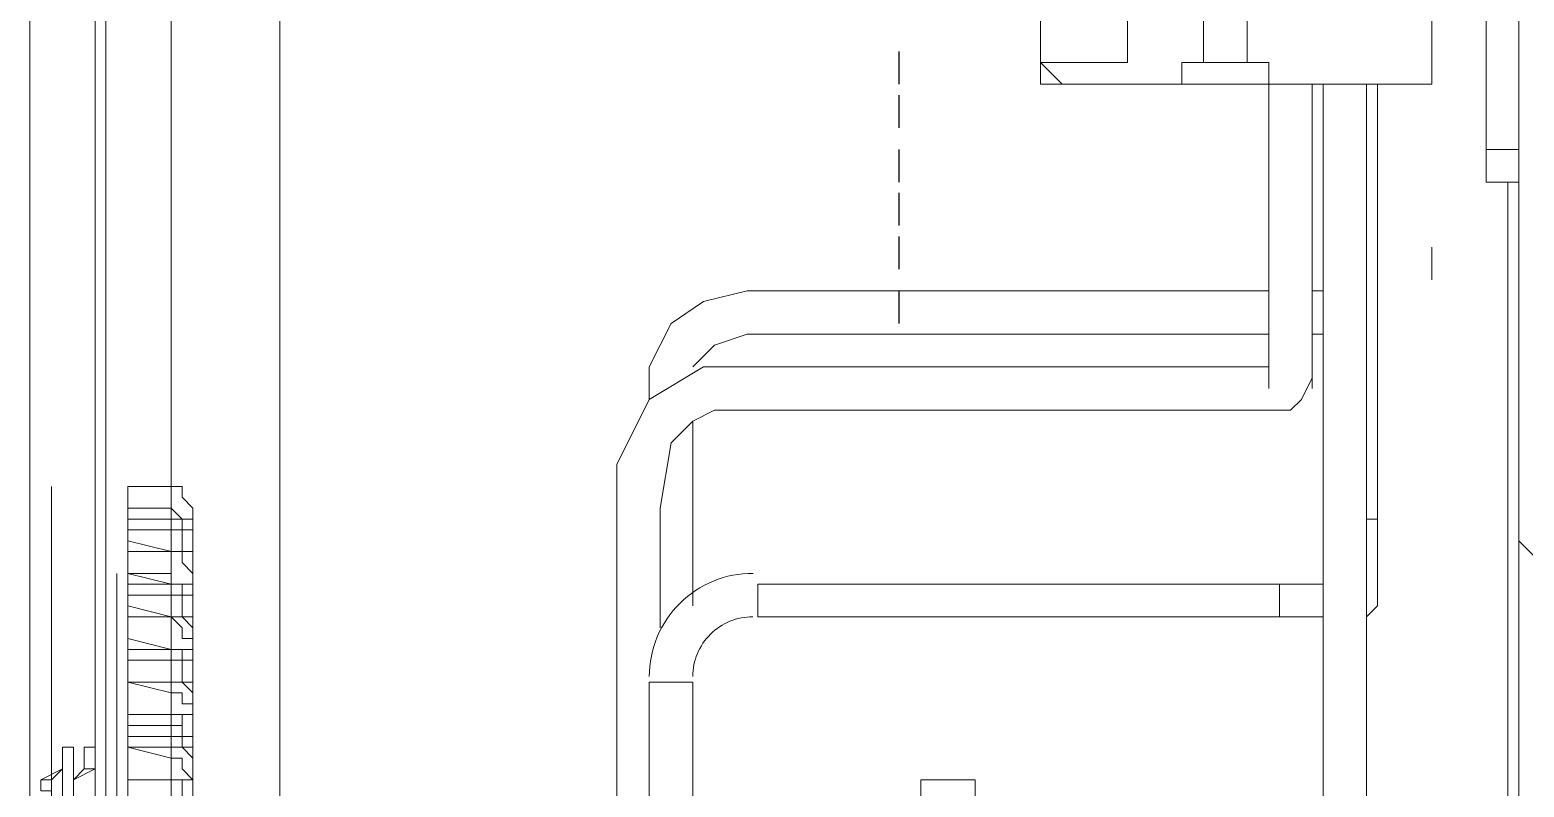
# Model space of a CAD drawing. Header units: millimetres. Extents: x 42 to 552, y 43 to 535.
# Drawn here: x 480.3756 to 480.5516, y 496.4372 to 496.5264 of the extents above; entities that cross this region are included whole.
import ezdxf

# ---------------------------------------------------------------- set-up
doc = ezdxf.new("R2010")
doc.units = ezdxf.units.MM
doc.header["$LTSCALE"] = 0.75
doc.header["$MEASUREMENT"] = 0
doc.layers.add('PDF_0', color=7, linetype='Continuous')
doc.layers.add('PDF_POSTE', color=7, linetype='Continuous')

msp = doc.modelspace()

# ---------------------------------------------------------------- linework, layer by layer
at = {"layer": 'PDF_0', "lineweight": 18}
for points in [[(480.3922387645771, 497.2916101422346), (480.3922387645771, 496.7771739602923), (480.3922387645771, 496.7758942682973), (480.3922387645771, 496.26273777835), (480.3922387645771, 496.2614580863552)], [(480.4101544525051, 496.7605379643588), (480.4101544525051, 496.7323847404715), (480.405035684526, 496.7323847404715), (480.405035684526, 496.4009445137971)], [(480.3922387645771, 496.7554191963794), (480.3922387645771, 496.306247306176)], [(480.3820012286178, 496.7515801203946), (480.3820012286178, 496.7528598123896), (480.3832809206128, 496.749020736405), (480.3832809206128, 496.7426222764306), (480.3832809206128, 496.2755346982989), (480.3832809206128, 496.2691362383244), (480.3820012286178, 496.2665768543346), (480.3756027686436, 496.2665768543346), (480.3768824606382, 496.2652971623398)], [(480.3756027686436, 496.3216036101145), (480.3756027686436, 496.749020736405), (480.3768824606382, 496.749020736405)], [(480.3832809206128, 496.7426222764306), (480.3845606126074, 496.7426222764306), (480.3845606126074, 496.2755346982989), (480.3832809206128, 496.2755346982989)], [(480.5547596479269, 496.4086226657665), (480.5509205719422, 496.4086226657665), (480.5509205719422, 496.7183081285278)], [(480.540683035983, 496.715748744538), (480.540683035983, 496.5199558693211), (480.5214876560599, 496.5199558693211), (480.5214876560599, 496.5225152533109), (480.5189282720703, 496.5225152533109), (480.5189282720703, 496.5353121732597)], [(480.5138095040907, 496.5353121732597), (480.5138095040907, 496.5225152533109), (480.5112501201006, 496.5225152533109), (480.5112501201006, 496.5199558693211), (480.4946141241676, 496.5199558693211), (480.4946141241676, 496.5225152533109), (480.5048516601264, 496.5225152533109), (480.5048516601264, 496.5519481691932)], [(480.4946141241676, 496.5519481691932), (480.4946141241676, 496.5225152533109)], [(480.5470814959576, 496.5276340212905), (480.5470814959576, 496.5122777173518), (480.5509205719422, 496.5122777173518)], [(480.5138095040907, 496.5225152533109), (480.5163688880803, 496.5225152533109), (480.5189282720703, 496.5225152533109)], [(480.5278861160346, 496.5199558693211), (480.5278861160346, 496.4482931176079), (480.5278861160346, 496.4303774296794), (480.5266064240395, 496.4214195857152), (480.5227673480549, 496.4188602017256), (480.5189282720703, 496.4188602017256), (480.5010125841418, 496.4188602017256), (480.4920547401775, 496.4163008177358), (480.4882156641929, 496.4124617417511), (480.4869359721984, 496.4086226657665), (480.4869359721984, 496.3369599140532), (480.4869359721984, 496.3280020700889), (480.4869359721984, 496.3216036101145), (480.4869359721984, 496.3190442261249), (480.4882156641929, 496.3177645341299), (480.4894953561879, 496.3177645341299), (480.4933344321726, 496.3177645341299)], [(480.4920547401775, 496.3203239181197), (480.4920547401775, 496.3228833021095), (480.4920547401775, 496.3292817620837), (480.4920547401775, 496.3446380660224), (480.4920547401775, 496.3740709819048), (480.4920547401775, 496.4035038977869), (480.4920547401775, 496.4073429737715), (480.4933344321726, 496.4111820497563), (480.4958938161622, 496.4124617417511), (480.4997328921468, 496.4137414337459), (480.5150891960857, 496.4137414337459), (480.5227673480549, 496.4137414337459), (480.5291658080291, 496.4163008177358), (480.5330048840137, 496.4226992777102), (480.5330048840137, 496.4303774296794), (480.5330048840137, 496.4610900375566), (480.5330048840137, 496.5199558693211)], [(480.5112501201006, 496.5199558693211), (480.5214876560599, 496.5199558693211), (480.5214876560599, 496.4930823374287), (480.5214876560599, 496.4879635694491), (480.5214876560599, 496.4841244934645)], [(480.5266064240395, 496.4841244934645), (480.5266064240395, 496.4854041854593), (480.5266064240395, 496.4892432614439), (480.5266064240395, 496.499480797403), (480.5266064240395, 496.5199558693211)], [(480.5330048840137, 496.457250961572), (480.5342845760088, 496.4585306535668), (480.5342845760088, 496.4623697295514), (480.5342845760088, 496.4687681895258), (480.5342845760088, 496.5199558693211)], [(480.5470814959576, 496.5122777173518), (480.5470814959576, 496.5084386413672), (480.5509205719422, 496.5084386413672)], [(480.5496408799472, 496.4111820497563), (480.5496408799472, 496.5084386413672)], [(480.540683035983, 496.5007604893982), (480.540683035983, 496.4969214134136)], [(480.5214876560599, 496.4956417214183), (480.4805375122237, 496.4956417214183), (480.4600624403056, 496.4956417214183), (480.454943672326, 496.4943620294235), (480.4511045963413, 496.4918026454337), (480.4485452123517, 496.4866838774543), (480.4485452123517, 496.4828448014695)], [(480.5278861160346, 496.4956417214183), (480.5266064240395, 496.4956417214183)], [(480.4536639803314, 496.4866838774543), (480.456223364321, 496.4892432614439), (480.4600624403056, 496.4905229534389), (480.4690202842698, 496.4905229534389), (480.4869359721984, 496.4905229534389), (480.5214876560599, 496.4905229534389)], [(480.5266064240395, 496.4905229534389), (480.5278861160346, 496.4905229534389)], [(480.5214876560599, 496.4866838774543), (480.5138095040907, 496.4866838774543), (480.5061313521214, 496.4866838774543), (480.4894953561879, 496.4866838774543), (480.454943672326, 496.4866838774543), (480.4485452123517, 496.4828448014695), (480.4447061363671, 496.4751666495002), (480.4447061363671, 496.4585306535668), (480.4447061363671, 496.423978969705)], [(480.4498249043468, 496.4559712695772), (480.4498249043468, 496.4700478815208), (480.4511045963413, 496.4777260334901), (480.4536639803314, 496.4802854174799), (480.456223364321, 496.4815651094747), (480.4856562802033, 496.4815651094747), (480.5150891960857, 496.4815651094747), (480.5214876560599, 496.4815651094747), (480.5240470400495, 496.4815651094747), (480.5253267320445, 496.4828448014695), (480.5266064240395, 496.4854041854593)], [(480.4536639803314, 496.4585306535668), (480.4536639803314, 496.4610900375566), (480.4536639803314, 496.4687681895258), (480.4536639803314, 496.4764463414953), (480.4536639803314, 496.4790057254849), (480.4536639803314, 496.4802854174799)], [(480.3871199965974, 496.4649291135412), (480.3922387645771, 496.4649291135412), (480.3871199965974, 496.4662088055362), (480.3871199965974, 496.4623697295514), (480.3922387645771, 496.4610900375566)], [(480.5560393399214, 496.4610900375566), (480.5509205719422, 496.4662088055362)], [(480.5278861160346, 496.4610900375566), (480.5227673480549, 496.4610900375566), (480.4613421323006, 496.4610900375566)], [(480.3871199965974, 496.457250961572), (480.3922387645771, 496.457250961572), (480.3871199965974, 496.4585306535668), (480.3871199965974, 496.4534118855873), (480.3922387645771, 496.4534118855873)], [(480.4613421323006, 496.457250961572), (480.5227673480549, 496.457250961572), (480.5278861160346, 496.457250961572)], [(480.3922387645771, 496.4457337336181), (480.3871199965974, 496.4457337336181), (480.3871199965974, 496.4495728096027), (480.3922387645771, 496.4495728096027), (480.3871199965974, 496.4495728096027)], [(480.4485452123517, 496.4495728096027), (480.4485452123517, 496.423978969705)], [(480.4536639803314, 496.423978969705), (480.4536639803314, 496.4495728096027)], [(480.3922387645771, 496.4380555816487), (480.3871199965974, 496.4380555816487), (480.3871199965974, 496.4418946576335), (480.3922387645771, 496.4418946576335), (480.3871199965974, 496.4418946576335)], [(480.4805375122237, 496.4316571216744), (480.4805375122237, 496.4380555816487), (480.4869359721984, 496.4380555816487), (480.4869359721984, 496.4316571216744)]]:
    msp.add_lwpolyline(points, dxfattribs=at)
at = {"layer": 'PDF_0', "lineweight": 0}
for points in [[(480.3947981485667, 496.542990325229), (480.3922387645771, 496.542990325229), (480.3922387645771, 496.4726072655106), (480.3871199965974, 496.4726072655106), (480.3871199965974, 496.4687681895258), (480.3871199965974, 496.467488497531), (480.3871199965974, 496.4662088055362)], [(480.4971735081572, 496.5199558693211), (480.4946141241676, 496.5225152533109)], [(480.3781621526332, 496.294730078222), (480.3781621526332, 496.4726072655106)], [(480.3871199965974, 496.4687681895258), (480.3947981485667, 496.4687681895258), (480.3947981485667, 496.4700478815208), (480.3935184565717, 496.4713275735156), (480.3935184565717, 496.4726072655106), (480.3922387645771, 496.4726072655106)], [(480.3922387645771, 496.4700478815208), (480.3871199965974, 496.4700478815208)], [(480.3935184565717, 496.4649291135412), (480.3935184565717, 496.467488497531), (480.3935184565717, 496.4687681895258), (480.3922387645771, 496.4700478815208), (480.3922387645771, 496.4649291135412)], [(480.3947981485667, 496.4687681895258), (480.3947981485667, 496.467488497531)], [(480.3935184565717, 496.467488497531), (480.3871199965974, 496.467488497531), (480.3947981485667, 496.467488497531), (480.3947981485667, 496.4662088055362), (480.3947981485667, 496.4649291135412), (480.3922387645771, 496.4649291135412), (480.3935184565717, 496.4649291135412), (480.3935184565717, 496.4636494215464), (480.3947981485667, 496.4623697295514), (480.3947981485667, 496.4610900375566), (480.3947981485667, 496.2678565463294), (480.3922387645771, 496.2678565463294), (480.3935184565717, 496.2678565463294)], [(480.3922387645771, 496.4610900375566), (480.3947981485667, 496.4610900375566), (480.3947981485667, 496.4623697295514), (480.3947981485667, 496.4636494215464), (480.3947981485667, 496.4649291135412), (480.3935184565717, 496.4649291135412), (480.3922387645771, 496.4649291135412), (480.3871199965974, 496.4649291135412)], [(480.3858403046024, 496.4623697295514), (480.3858403046024, 496.2755346982989), (480.3858403046024, 496.2704159303192), (480.3858403046024, 496.2678565463294), (480.3781621526332, 496.2691362383244), (480.3781621526332, 496.2768143902937), (480.3781621526332, 496.2780940822885), (480.3794418446282, 496.2780940822885), (480.3794418446282, 496.2883316182478), (480.3768824606382, 496.2883316182478), (480.3768824606382, 496.2780940822885), (480.3768824606382, 496.2883316182478)], [(480.3922387645771, 496.4623697295514), (480.3922387645771, 496.457250961572), (480.3935184565717, 496.4559712695772), (480.3935184565717, 496.4546915775821), (480.3947981485667, 496.4546915775821), (480.3947981485667, 496.4534118855873), (480.3871199965974, 496.4534118855873), (480.3871199965974, 496.4521321935923), (480.3871199965974, 496.4495728096027), (480.3922387645771, 496.4482931176079), (480.3935184565717, 496.4482931176079), (480.3935184565717, 496.4470134256129), (480.3947981485667, 496.4470134256129), (480.3947981485667, 496.4457337336181), (480.3871199965974, 496.4457337336181), (480.3922387645771, 496.4457337336181), (480.3935184565717, 496.4457337336181), (480.3935184565717, 496.4444540416231)], [(480.3871199965974, 496.4610900375566), (480.3871199965974, 496.4598103455618), (480.3871199965974, 496.4585306535668)], [(480.3947981485667, 496.4598103455618), (480.3947981485667, 496.4585306535668), (480.3947981485667, 496.457250961572), (480.3922387645771, 496.457250961572), (480.3935184565717, 496.457250961572), (480.3947981485667, 496.4559712695772), (480.3947981485667, 496.4546915775821), (480.3947981485667, 496.4534118855873), (480.3922387645771, 496.4534118855873), (480.3871199965974, 496.4546915775821)], [(480.3922387645771, 496.4598103455618), (480.3922387645771, 496.2665768543346), (480.3922387645771, 496.2652971623398), (480.3922387645771, 496.2665768543346), (480.3922387645771, 496.2652971623398)], [(480.3935184565717, 496.457250961572), (480.3935184565717, 496.4598103455618)], [(480.3871199965974, 496.457250961572), (480.3922387645771, 496.457250961572)], [(480.3871199965974, 496.4534118855873), (480.3871199965974, 496.4534118855873)], [(480.3935184565717, 496.4521321935923), (480.3935184565717, 496.4534118855873), (480.3922387645771, 496.4534118855873), (480.3922387645771, 496.4482931176079)], [(480.3947981485667, 496.4534118855873), (480.3947981485667, 496.4521321935923)], [(480.3947981485667, 496.4457337336181), (480.3947981485667, 496.4470134256129), (480.3947981485667, 496.4482931176079), (480.3935184565717, 496.4495728096027), (480.3935184565717, 496.4521321935923), (480.3871199965974, 496.4521321935923), (480.3947981485667, 496.4521321935923), (480.3947981485667, 496.4508525015975), (480.3947981485667, 496.4495728096027), (480.3922387645771, 496.4495728096027), (480.3935184565717, 496.4495728096027)], [(480.3871199965974, 496.4457337336181), (480.3871199965974, 496.4457337336181)], [(480.3871199965974, 496.4457337336181), (480.3871199965974, 496.4431743496283), (480.3871199965974, 496.4418946576335), (480.3922387645771, 496.4406149656385), (480.3922387645771, 496.4457337336181), (480.3947981485667, 496.4457337336181), (480.3947981485667, 496.4431743496283), (480.3871199965974, 496.4431743496283)], [(480.3871199965974, 496.4444540416231), (480.3935184565717, 496.4444540416231), (480.3935184565717, 496.4418946576335), (480.3922387645771, 496.4418946576335), (480.3947981485667, 496.4418946576335), (480.3947981485667, 496.4431743496283)], [(480.3768824606382, 496.4380555816487), (480.3794418446282, 496.4393352736437), (480.3794418446282, 496.4418946576335), (480.3794418446282, 496.4354961976591), (480.3807215366232, 496.4354961976591), (480.3794418446282, 496.434216505664), (480.3794418446282, 496.4354961976591)], [(480.3807215366232, 496.4290977376846), (480.3820012286178, 496.4290977376846), (480.3832809206128, 496.4290977376846), (480.3832809206128, 496.4329368136692), (480.3820012286178, 496.4316571216744), (480.3832809206128, 496.4329368136692), (480.3832809206128, 496.434216505664), (480.3820012286178, 496.4354961976591), (480.3807215366232, 496.4354961976591), (480.3794418446282, 496.4354961976591), (480.3794418446282, 496.4418946576335), (480.3807215366232, 496.4418946576335), (480.3794418446282, 496.4418946576335), (480.3794418446282, 496.4393352736437), (480.3781621526332, 496.4380555816487)], [(480.3794418446282, 496.4418946576335), (480.3794418446282, 496.4418946576335)], [(480.3794418446282, 496.4418946576335), (480.3794418446282, 496.4418946576335)], [(480.3820012286178, 496.4418946576335), (480.3832809206128, 496.4418946576335), (480.3832809206128, 496.4393352736437), (480.3807215366232, 496.4380555816487), (480.3807215366232, 496.4367758896539), (480.3807215366232, 496.4380555816487), (480.3820012286178, 496.4393352736437), (480.3820012286178, 496.4418946576335), (480.3832809206128, 496.4418946576335), (480.3832809206128, 496.4354961976591)], [(480.3807215366232, 496.4354961976591), (480.3807215366232, 496.4418946576335)], [(480.3832809206128, 496.4418946576335), (480.3832809206128, 496.4418946576335)], [(480.3832809206128, 496.4418946576335), (480.3832809206128, 496.4418946576335)], [(480.3922387645771, 496.4265383536948), (480.3947981485667, 496.4265383536948), (480.3947981485667, 496.4278180456896), (480.3947981485667, 496.4303774296794), (480.3947981485667, 496.4316571216744), (480.3947981485667, 496.4329368136692), (480.3935184565717, 496.4329368136692), (480.3922387645771, 496.4329368136692), (480.3922387645771, 496.4380555816487), (480.3947981485667, 496.4380555816487), (480.3947981485667, 496.4393352736437), (480.3947981485667, 496.4406149656385), (480.3935184565717, 496.4418946576335)], [(480.3922387645771, 496.4406149656385), (480.3935184565717, 496.4406149656385), (480.3935184565717, 496.4393352736437), (480.3947981485667, 496.4380555816487), (480.3871199965974, 496.4380555816487)], [(480.3794418446282, 496.4393352736437), (480.3794418446282, 496.4393352736437)], [(480.3832809206128, 496.4393352736437), (480.3820012286178, 496.4393352736437)], [(480.3807215366232, 496.4380555816487), (480.3807215366232, 496.4380555816487)], [(480.3871199965974, 496.4380555816487), (480.3871199965974, 496.4380555816487)], [(480.3935184565717, 496.4329368136692), (480.3935184565717, 496.4367758896539), (480.3935184565717, 496.4380555816487), (480.3922387645771, 496.4380555816487), (480.3871199965974, 496.4380555816487), (480.3871199965974, 496.4354961976591), (480.3871199965974, 496.434216505664)], [(480.3947981485667, 496.4380555816487), (480.3947981485667, 496.4354961976591)]]:
    msp.add_lwpolyline(points, dxfattribs=at)
at = {"layer": 'PDF_0', "color": 8, "lineweight": 18, "true_color": 0x808080}
for points in [[(480.5330048840137, 496.4687681895258), (480.5342845760088, 496.4687681895258)], [(480.4613421323006, 496.4610900375566), (480.4613421323006, 496.457250961572)], [(480.5227673480549, 496.4610900375566), (480.5227673480549, 496.457250961572)], [(480.4485452123517, 496.4495728096027), (480.4536639803314, 496.4495728096027)]]:
    msp.add_lwpolyline(points, dxfattribs=at)
at = {"layer": 'PDF_0', "lineweight": 0}
for points in [[(480.3947981485667, 496.4598103455618), (480.3871199965974, 496.4598103455618), (480.3935184565717, 496.4598103455618), (480.3935184565717, 496.4610900375566), (480.3922387645771, 496.4610900375566), (480.3922387645771, 496.4623697295514), (480.3871199965974, 496.4623697295514), (480.3871199965974, 496.4610900375566), (480.3947981485667, 496.4610900375566)], [(480.3845606126074, 496.4354961976591), (480.3832809206128, 496.4354961976591), (480.3832809206128, 496.4418946576335), (480.3832809206128, 496.4354961976591), (480.3832809206128, 496.434216505664), (480.3832809206128, 496.4329368136692), (480.3832809206128, 496.4316571216744), (480.3845606126074, 496.4316571216744), (480.3845606126074, 496.4354961976591), (480.3832809206128, 496.4354961976591), (480.3832809206128, 496.434216505664), (480.3832809206128, 496.4329368136692), (480.3832809206128, 496.4316571216744), (480.3845606126074, 496.4316571216744), (480.3845606126074, 496.4329368136692), (480.3858403046024, 496.4329368136692), (480.3858403046024, 496.434216505664), (480.3845606126074, 496.4354961976591), (480.3858403046024, 496.434216505664), (480.3871199965974, 496.434216505664), (480.3858403046024, 496.4329368136692), (480.3845606126074, 496.4316571216744)], [(480.3768824606382, 496.4380555816487), (480.3781621526332, 496.4380555816487), (480.3781621526332, 496.4367758896539), (480.3768824606382, 496.4367758896539)]]:
    msp.add_lwpolyline(points, close=True, dxfattribs=at)
at = {"layer": 'PDF_0', "lineweight": 18}
for centre, radius, start, end in [((480.4607015030178, 496.450214495765), 0.01215525733192286, 89.61146097956187, 179.9997626651003), ((480.460701757941, 496.4502144646332), 0.007036530980713307, 89.6111952043516, 179.994760605976)]:
    msp.add_arc(centre, radius, start, end, dxfattribs=at)
at = {"layer": 'PDF_POSTE', "lineweight": 25}
for points in [[(480.4779781453922, 496.5199558933538), (480.4779781453922, 496.5237949693538)], [(480.4779781453922, 496.5148371253539), (480.4779781453922, 496.5186762013537)], [(480.4779781453922, 496.5084386653538), (480.4779781453922, 496.5122777413538)], [(480.4779781453922, 496.5033198973537), (480.4779781453922, 496.5071589733537)], [(480.4779781453922, 496.4982011293538), (480.4779781453922, 496.5020402053539)], [(480.4779781453922, 496.4918026693539), (480.4779781453922, 496.4956417453537)]]:
    msp.add_lwpolyline(points, dxfattribs=at)

doc.saveas('drawing.dxf')
